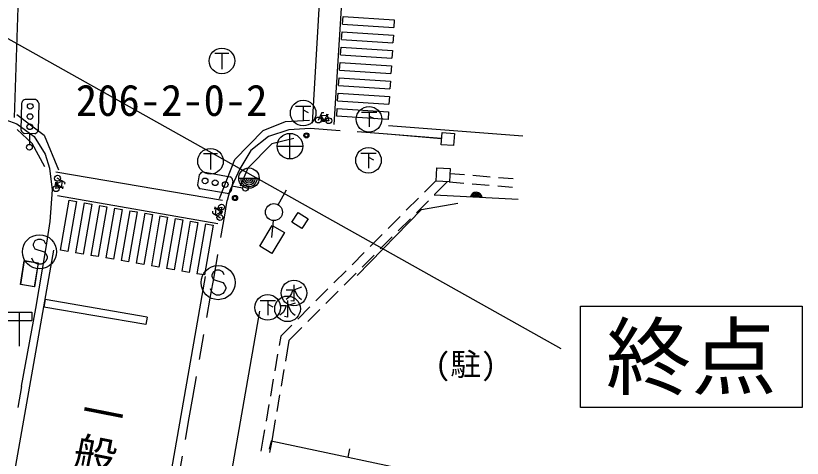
# Model space of a CAD drawing. Units: millimetres, scale not verified. Extents: x 40000 to 680000, y 20000 to 380000.
# Drawn here: x 153360 to 199440, y 254673 to 280599 of the extents above; entities that cross this region are included whole.
import ezdxf
from ezdxf.enums import TextEntityAlignment as Align

# ---------------------------------------------------------------- set-up
doc = ezdxf.new("R2010")
doc.units = ezdxf.units.MM
doc.header["$LTSCALE"] = 1000
for name, color, linetype, lineweight in [('M-BGD', 7, 'Continuous', 25), ('M-BGD-EXST', 7, 'Continuous', 25), ('M-BMK-OTRS', 5, 'Continuous', 25), ('M-BMK-SRVR', 3, 'Continuous', 25), ('M-STR-STRC', 7, 'Continuous', 25)]:
    doc.layers.add(name, color=color, linetype=linetype, lineweight=lineweight)
doc.styles.add('@ＭＳ ゴシック', font='')
doc.styles.add('ＭＳ ゴシック', font='')
doc.styles.get('@ＭＳ ゴシック').set_extended_font_data('@MS Gothic')
doc.styles.get('ＭＳ ゴシック').set_extended_font_data('MS Gothic')

msp = doc.modelspace()

# ---------------------------------------------------------------- linework, layer by layer
at = {"layer": 'M-BGD'}
for p, q in [((185306, 261079), (149798, 280980)), ((154517, 275685), (153917, 275698)), ((153680, 273902), (153713, 275502)), ((154713, 275481), (154680, 273882)), ((152775, 274492), (153422, 274274)), ((154326, 273121), (153446, 273939)), ((172374, 273864), (170613, 273995)), ((175133, 273658), (173372, 273790)), ((154476, 273686), (153876, 273698)), ((154176, 273692), (154163, 273059)), ((169662, 273411), (168364, 273095)), ((178307, 273398), (175125, 273654)), ((178290, 273395), (175133, 273658)), ((155060, 271753), (154326, 273121)), ((168364, 273095), (166961, 271665)), ((155335, 271674), (155501, 270390)), ((164345, 271448), (165920, 271165)), ((166961, 271665), (166505, 270610)), ((164113, 271287), (164007, 270696)), ((166423, 271083), (167623, 271083)), ((178799, 271361), (179651, 271291)), ((180149, 271251), (181146, 271169)), ((181644, 271128), (182497, 271058)), ((166082, 270933), (165975, 270343)), ((166029, 270638), (166652, 270526)), ((177949, 270910), (177302, 270262)), ((178644, 270871), (177893, 270118)), ((178758, 270863), (179610, 270793)), ((180109, 270752), (181105, 270671)), ((181604, 270630), (182456, 270560)), ((155501, 270390), (155355, 268546)), ((165743, 270181), (164168, 270464)), ((182802, 269834), (177867, 270084)), ((165602, 268920), (165753, 269767)), ((176949, 269908), (176242, 269200)), ((177540, 269764), (176833, 269057)), ((165376, 267600), (165602, 268920)), ((175889, 268846), (175183, 268138)), ((176480, 268703), (175774, 267995)), ((155355, 268546), (155116, 267021)), ((174830, 267785), (174123, 267077)), ((154480, 267405), (154389, 267223)), ((154662, 267496), (154480, 267405)), ((154843, 267496), (154662, 267496)), ((155025, 267405), (154843, 267496)), ((155116, 267223), (155025, 267405)), ((175420, 267641), (174714, 266934)), ((154389, 267223), (154389, 267132)), ((154389, 267132), (154480, 266950)), ((154480, 266950), (155025, 266769)), ((154389, 266223), (154298, 266405)), ((155025, 266769), (155116, 266678)), ((155116, 266678), (155207, 266496)), ((155207, 266405), (155116, 266223)), ((155207, 266496), (155207, 266405)), ((164982, 265293), (165207, 266614)), ((173770, 266723), (173064, 266015)), ((174361, 266580), (173654, 265872)), ((154480, 266132), (154389, 266223)), ((154662, 266041), (154480, 266132)), ((154843, 266041), (154662, 266041)), ((155025, 266132), (154843, 266041)), ((155116, 266223), (155025, 266132)), ((164943, 265601), (164852, 265419)), ((164852, 265419), (164852, 265328)), ((165125, 265692), (164943, 265601)), ((165307, 265692), (165125, 265692)), ((165489, 265601), (165307, 265692)), ((165580, 265419), (165489, 265601)), ((172711, 265661), (172004, 264953)), ((173301, 265518), (172594, 264811)), ((164776, 264161), (164982, 265293)), ((164852, 265328), (164943, 265146)), ((164943, 265146), (165489, 264964)), ((165489, 264964), (165580, 264873)), ((164852, 264419), (164762, 264601)), ((165580, 264873), (165671, 264692)), ((165671, 264601), (165580, 264419)), ((165671, 264692), (165671, 264601)), ((171651, 264599), (170945, 263892)), ((164557, 262918), (164776, 264161)), ((164943, 264328), (164852, 264419)), ((165125, 264237), (164943, 264328)), ((165307, 264237), (165125, 264237)), ((165489, 264328), (165307, 264237)), ((165580, 264419), (165489, 264328)), ((172241, 264457), (171534, 263749)), ((170591, 263538), (169885, 262830)), ((171181, 263395), (170475, 262687)), ((169532, 262476), (168885, 261828)), ((170121, 262334), (169370, 261581)), ((164122, 260456), (164383, 261933)), ((168885, 261828), (168790, 261273)), ((169370, 261581), (169161, 260366)), ((168705, 260780), (168535, 259795)), ((163728, 258228), (163948, 259471)), ((169076, 259873), (168907, 258888)), ((168450, 259302), (168281, 258317)), ((153692, 258875), (153476, 257650)), ((163527, 257038), (163728, 258228)), ((168822, 258395), (168652, 257409)), ((168196, 257824), (168026, 256838)), ((163305, 255779), (163527, 257038)), ((168567, 256917), (168358, 255701)), ((167941, 256346), (167846, 255791)), ((167846, 255791), (167723, 255097)), ((168317, 255691), (168214, 255202)), ((168358, 255701), (168236, 255007)), ((168317, 255691), (195389, 249987)), ((172829, 254741), (172932, 255230)), ((162871, 253317), (163131, 254794))]:
    msp.add_line(p, q, dxfattribs=at)
for points in [[(153422, 274274), (154432, 273528), (155092, 272482), (155335, 271674)], [(170613, 273995), (169361, 273919), (168164, 273517), (167141, 272702), (166495, 271638), (165894, 270369), (165753, 269767)], [(173368, 265383), (177140, 269255), (179270, 269615)], [(155116, 267021), (154510, 263453), (153684, 258888), (153692, 258875)]]:
    msp.add_lwpolyline(points, dxfattribs=at)
for points in [[(179003, 272989), (178279, 273045), (178335, 273760), (179059, 273703)], [(178039, 271697), (178819, 271643), (178766, 270862), (177985, 270916)], [(169915, 269078), (170486, 268710), (170115, 268134), (169544, 268502)], [(168387, 268317), (169097, 267893), (168368, 266673), (167658, 267097)], [(153861, 266249), (154684, 266113), (154454, 264724), (153631, 264861)], [(153651, 264851), (153878, 266250), (154675, 266121), (154448, 264722)], [(186442, 263581), (199440, 263581), (199440, 257651), (186442, 257651)]]:
    msp.add_lwpolyline(points, close=True, dxfattribs=at)
for centre, radius in [((154209, 275292), 167), ((154197, 274692), 167), ((154184, 274092), 167), ((170391, 273588), 150), ((170391, 273588), 120), ((170391, 273588), 100), ((154160, 272892), 167), ((167023, 271083), 600), ((164454, 270921), 167), ((165044, 270815), 167), ((165635, 270709), 167), ((166816, 270496), 167), ((166207, 269921), 150), ((166207, 269921), 120), ((166207, 269921), 100), ((154752, 266769), 1000), ((165216, 264964), 1000)]:
    msp.add_circle(centre, radius, dxfattribs=at)
for centre, radius, start, end in [((153998, 275410), 299, 105.606, 162.0479), ((154399, 275376), 331, 18.5309, 69.123), ((153950, 273965), 277, 193.1405, 254.5134), ((154405, 273964), 288, 284.3585, 343.2954), ((164400, 271122), 331, 99.5159, 150.108), ((165795, 270906), 288, 5.3434, 64.2804), ((167023, 271083), 491, 180, 0), ((167023, 271083), 382, 180, 0), ((167023, 271083), 273, 180, 0), ((167023, 271083), 164, 180, 0), ((167023, 271083), 54.5, 180, 0), ((164304, 270731), 299, 186.591, 243.0329), ((165723, 270457), 277, 274.1255, 335.4984), ((180332, 269905), 354, 5.902, 168.3072), ((180332, 269905), 283, 8.1261, 166.0832), ((180332, 269905), 212, 11.8724, 162.3368), ((180332, 269905), 142, 19.5841, 154.6251), ((180332, 269905), 100, 29.9018, 144.3074)]:
    msp.add_arc(centre, radius, start, end, dxfattribs=at)
at = {"layer": 'M-BGD-EXST'}
for p, q in [((165026, 278402), (165851, 278402)), ((165438, 278402), (165438, 277464)), ((169751, 275309), (170651, 275309)), ((170201, 275309), (170201, 274447)), ((170201, 275084), (170501, 274934)), ((173609, 274944), (174509, 274944)), ((174059, 274944), (174059, 274082)), ((174059, 274719), (174359, 274569)), ((164357, 272522), (165182, 272522)), ((164770, 272522), (164770, 271585)), ((173576, 272539), (174476, 272539)), ((174026, 272539), (174026, 271677)), ((174026, 272314), (174326, 272164)), ((168733, 269529), (169224, 270401)), ((168443, 268596), (168353, 267600)), ((169211, 264543), (169586, 264543)), ((169586, 264543), (169511, 264318)), ((169661, 264843), (169661, 263868)), ((170111, 264693), (169698, 264543)), ((169698, 264543), (169848, 264205)), ((169398, 264130), (169211, 263980)), ((169511, 264318), (169398, 264130)), ((169848, 264205), (169961, 264093)), ((169961, 264093), (170111, 263980)), ((167672, 263922), (168572, 263922)), ((168122, 263922), (168122, 263060)), ((168122, 263697), (168422, 263547)), ((168834, 263616), (169209, 263616)), ((169209, 263616), (169134, 263391)), ((169284, 263916), (169284, 262941)), ((169734, 263766), (169322, 263616)), ((169322, 263616), (169472, 263279)), ((169661, 263868), (169473, 263905)), ((169022, 263204), (168834, 263054)), ((169134, 263391), (169022, 263204)), ((169472, 263279), (169584, 263166)), ((169584, 263166), (169734, 263054)), ((169284, 262941), (169097, 262979))]:
    msp.add_line(p, q, dxfattribs=at)
for centre, radius in [((165438, 277952), 750), ((170201, 274897), 750), ((174059, 274532), 750), ((164770, 272072), 750), ((174026, 272127), 750), ((168487, 269094), 500), ((169661, 264355), 750), ((168122, 263510), 750), ((169284, 263429), 750)]:
    msp.add_circle(centre, radius, dxfattribs=at)
at = {"layer": 'M-BMK-OTRS'}
for p, q in [((153294, 274637), (153633, 284721)), ((171290, 283973), (170718, 274299)), ((172015, 274236), (172603, 283720)), ((172506, 280101), (172535, 280550)), ((172535, 280550), (175540, 280359)), ((175540, 280359), (175512, 279910)), ((172506, 280101), (175512, 279910)), ((172449, 279204), (172478, 279653)), ((172478, 279653), (175483, 279462)), ((175483, 279462), (175455, 279013)), ((172449, 279204), (175455, 279013)), ((172392, 278307), (172421, 278755)), ((172421, 278755), (175426, 278565)), ((175426, 278565), (175398, 278116)), ((172392, 278307), (175398, 278116)), ((172335, 277410), (172364, 277858)), ((172335, 277410), (175341, 277219)), ((172364, 277858), (175369, 277668)), ((175369, 277668), (175341, 277219)), ((172278, 276513), (172307, 276961)), ((172307, 276961), (175312, 276770)), ((172278, 276513), (175284, 276322)), ((175312, 276770), (175284, 276322)), ((172221, 275615), (172250, 276064)), ((172250, 276064), (175256, 275873)), ((172221, 275615), (175227, 275425)), ((175256, 275873), (175227, 275425)), ((172193, 275167), (175199, 274976)), ((171294, 274933), (171077, 274459)), ((171220, 274764), (171386, 274506)), ((171220, 274764), (171602, 274749)), ((171294, 274933), (171410, 274927)), ((171634, 274821), (171448, 274503)), ((171545, 274831), (171692, 274816)), ((171602, 274749), (171698, 274442)), ((171324, 274410), (171329, 274510)), ((171475, 274402), (171324, 274410)), ((171329, 274510), (171480, 274501)), ((171334, 274509), (171329, 274410)), ((171339, 274509), (171334, 274410)), ((171344, 274509), (171338, 274409)), ((171349, 274508), (171343, 274409)), ((171354, 274508), (171348, 274409)), ((171359, 274508), (171353, 274409)), ((171364, 274508), (171358, 274408)), ((171369, 274507), (171363, 274408)), ((171374, 274507), (171368, 274408)), ((171379, 274507), (171373, 274407)), ((171384, 274506), (171378, 274407)), ((171389, 274506), (171383, 274407)), ((171394, 274506), (171388, 274407)), ((171399, 274506), (171393, 274406)), ((171404, 274505), (171398, 274406)), ((171409, 274505), (171403, 274406)), ((171414, 274505), (171408, 274405)), ((171419, 274504), (171413, 274405)), ((171424, 274504), (171418, 274405)), ((171429, 274504), (171423, 274405)), ((171434, 274504), (171428, 274404)), ((171439, 274503), (171433, 274404)), ((171443, 274503), (171438, 274404)), ((171448, 274503), (171443, 274403)), ((171453, 274502), (171448, 274403)), ((171458, 274502), (171453, 274403)), ((171463, 274502), (171458, 274403)), ((171468, 274502), (171463, 274402)), ((171473, 274501), (171468, 274402)), ((171478, 274501), (171472, 274402)), ((171480, 274501), (171475, 274402)), ((171698, 274442), (171477, 274451)), ((183062, 273545), (175196, 274156)), ((165477, 269779), (155707, 271441)), ((156238, 270838), (155781, 271089)), ((155695, 270697), (155714, 270847)), ((155794, 270691), (155695, 270704)), ((155793, 270686), (155695, 270699)), ((155793, 270684), (155695, 270697)), ((155795, 270696), (155696, 270709)), ((155796, 270705), (155697, 270718)), ((155795, 270701), (155697, 270713)), ((155797, 270710), (155698, 270723)), ((155798, 270720), (155699, 270733)), ((155797, 270715), (155699, 270728)), ((155799, 270725), (155700, 270738)), ((155800, 270735), (155701, 270748)), ((155799, 270730), (155701, 270743)), ((155801, 270740), (155702, 270753)), ((155802, 270750), (155703, 270763)), ((155801, 270745), (155703, 270758)), ((155802, 270755), (155704, 270768)), ((155804, 270765), (155705, 270778)), ((155803, 270760), (155705, 270773)), ((155804, 270770), (155706, 270782)), ((155806, 270779), (155707, 270792)), ((155805, 270774), (155707, 270787)), ((155807, 270789), (155708, 270802)), ((155806, 270784), (155708, 270797)), ((155808, 270794), (155709, 270807)), ((155809, 270804), (155710, 270817)), ((155808, 270799), (155710, 270812)), ((155810, 270809), (155711, 270822)), ((155811, 270819), (155712, 270832)), ((155810, 270814), (155712, 270827)), ((155812, 270824), (155713, 270837)), ((155714, 270847), (155813, 270834)), ((155812, 270829), (155714, 270842)), ((155718, 270471), (155744, 270690)), ((156032, 270544), (155718, 270471)), ((155813, 270834), (155793, 270684)), ((156101, 270506), (155797, 270716)), ((156075, 270924), (155806, 270778)), ((156075, 270924), (156032, 270544)), ((156117, 270595), (156092, 270449)), ((156238, 270838), (156223, 270722)), ((155805, 270068), (165207, 268434)), ((156928, 269715), (156422, 266790)), ((157372, 269638), (156866, 266714)), ((157372, 269638), (157816, 269561)), ((157816, 269561), (157310, 266637)), ((158260, 269485), (157754, 266560)), ((158704, 269408), (158198, 266484)), ((158260, 269485), (158704, 269408)), ((159148, 269331), (158642, 266407)), ((159592, 269255), (159086, 266330)), ((159148, 269331), (159592, 269255)), ((160036, 269178), (159530, 266253)), ((160036, 269178), (160479, 269101)), ((164900, 269026), (164917, 269141)), ((165024, 269267), (165052, 269413)), ((165042, 269355), (165343, 269141)), ((165062, 268937), (165111, 269316)), ((165111, 269316), (165426, 269385)), ((165325, 269024), (165347, 269173)), ((165338, 269112), (165437, 269097)), ((165338, 269107), (165436, 269093)), ((165339, 269117), (165437, 269102)), ((165340, 269122), (165438, 269107)), ((165341, 269132), (165440, 269117)), ((165341, 269127), (165439, 269112)), ((165342, 269137), (165440, 269122)), ((165343, 269146), (165442, 269132)), ((165343, 269142), (165441, 269127)), ((165344, 269151), (165442, 269137)), ((165345, 269156), (165443, 269142)), ((165346, 269166), (165445, 269152)), ((165346, 269161), (165444, 269147)), ((165347, 269173), (165446, 269158)), ((165347, 269171), (165445, 269156)), ((165426, 269385), (165396, 269166)), ((165446, 269158), (165424, 269009)), ((160479, 269101), (159974, 266177)), ((160923, 269024), (160418, 266100)), ((161367, 268948), (160862, 266023)), ((160923, 269024), (161367, 268948)), ((161811, 268871), (161306, 265947)), ((162255, 268794), (161750, 265870)), ((161811, 268871), (162255, 268794)), ((162699, 268718), (162194, 265793)), ((162699, 268718), (163143, 268641)), ((164900, 269026), (165353, 268768)), ((165062, 268937), (165333, 269079)), ((165424, 269009), (165325, 269024)), ((165326, 269028), (165424, 269014)), ((165327, 269038), (165426, 269024)), ((165327, 269033), (165425, 269019)), ((165328, 269043), (165426, 269029)), ((165329, 269048), (165427, 269034)), ((165330, 269058), (165429, 269043)), ((165330, 269053), (165428, 269039)), ((165331, 269063), (165429, 269048)), ((165332, 269068), (165430, 269053)), ((165333, 269078), (165432, 269063)), ((165333, 269073), (165431, 269058)), ((165334, 269083), (165432, 269068)), ((165335, 269092), (165434, 269078)), ((165335, 269087), (165433, 269073)), ((165336, 269097), (165434, 269083)), ((165337, 269102), (165435, 269088)), ((163143, 268641), (162638, 265717)), ((163587, 268564), (163082, 265640)), ((164031, 268488), (163526, 265563)), ((163587, 268564), (164031, 268488)), ((164475, 268411), (163970, 265486)), ((151342, 242906), (155598, 266861)), ((157310, 266637), (156866, 266714)), ((158198, 266484), (157754, 266560)), ((159086, 266330), (158642, 266407)), ((159974, 266177), (159530, 266253)), ((160862, 266023), (160418, 266100)), ((161750, 265870), (161306, 265947)), ((162638, 265717), (162194, 265793)), ((163526, 265563), (163082, 265640)), ((164414, 265410), (163970, 265486)), ((155086, 263978), (155009, 263535)), ((161051, 262946), (155086, 263978)), ((160974, 262503), (155009, 263535)), ((161051, 262946), (160974, 262503))]:
    msp.add_line(p, q, dxfattribs=at)
for points in [[(175199, 274976), (175170, 274527), (172164, 274718), (172193, 275167)], [(153418, 274817), (155034, 273594), (155863, 271575)], [(165303, 269894), (166196, 272184), (167853, 273878), (169163, 274405), (170565, 274487)], [(156422, 266790), (155979, 266867), (156484, 269791), (156928, 269715)], [(164475, 268411), (164919, 268334), (164414, 265410)], [(164467, 265319), (160157, 240768), (158068, 228537), (156962, 221478)], [(160513, 221478), (160987, 224638), (162165, 231950), (163218, 237805), (167671, 263293)]]:
    msp.add_lwpolyline(points, dxfattribs=at)
for centre, radius in [((171087, 274489), 173), ((171700, 274450), 170), ((155811, 271077), 173), ((155726, 270468), 170), ((165418, 269388), 170), ((165324, 268780), 173)]:
    msp.add_circle(centre, radius, dxfattribs=at)
at = {"layer": 'M-BMK-SRVR'}
for p, q in [((169424, 272209), (169424, 273709)), ((168674, 272959), (170174, 272959))]:
    msp.add_line(p, q, dxfattribs=at)
msp.add_circle((169424, 272959), 750, dxfattribs=at)
at = {"layer": 'M-STR-STRC'}
for p, q in [((152811, 263242), (154311, 263242)), ((153561, 263242), (153561, 261242)), ((154311, 263242), (154311, 262742)), ((152811, 262742), (154311, 262742))]:
    msp.add_line(p, q, dxfattribs=at)

# ---------------------------------------------------------------- texts
at = {"layer": 'M-BGD', "style": 'ＭＳ ゴシック'}
for s, height, p in [('終点', 3666, (192941, 260616)), ('(駐)', 1320, (179723, 260181))]:
    msp.add_text(s, height=height, dxfattribs=at).set_placement(p, align=Align.MIDDLE_CENTER)
at = {"layer": 'M-BGD', "style": '@ＭＳ ゴシック'}
msp.add_text('一般県道陶湯田線', height=1833, rotation=258.883, dxfattribs=at).set_placement((156776, 248748), align=Align.MIDDLE_CENTER)
at = {"layer": 'M-BMK-SRVR', "style": 'ＭＳ ゴシック'}
msp.add_text('206-2-0-2', height=1833, dxfattribs=at).set_placement((156883, 274181), align=Align.BOTTOM_LEFT)

doc.saveas('drawing.dxf')
